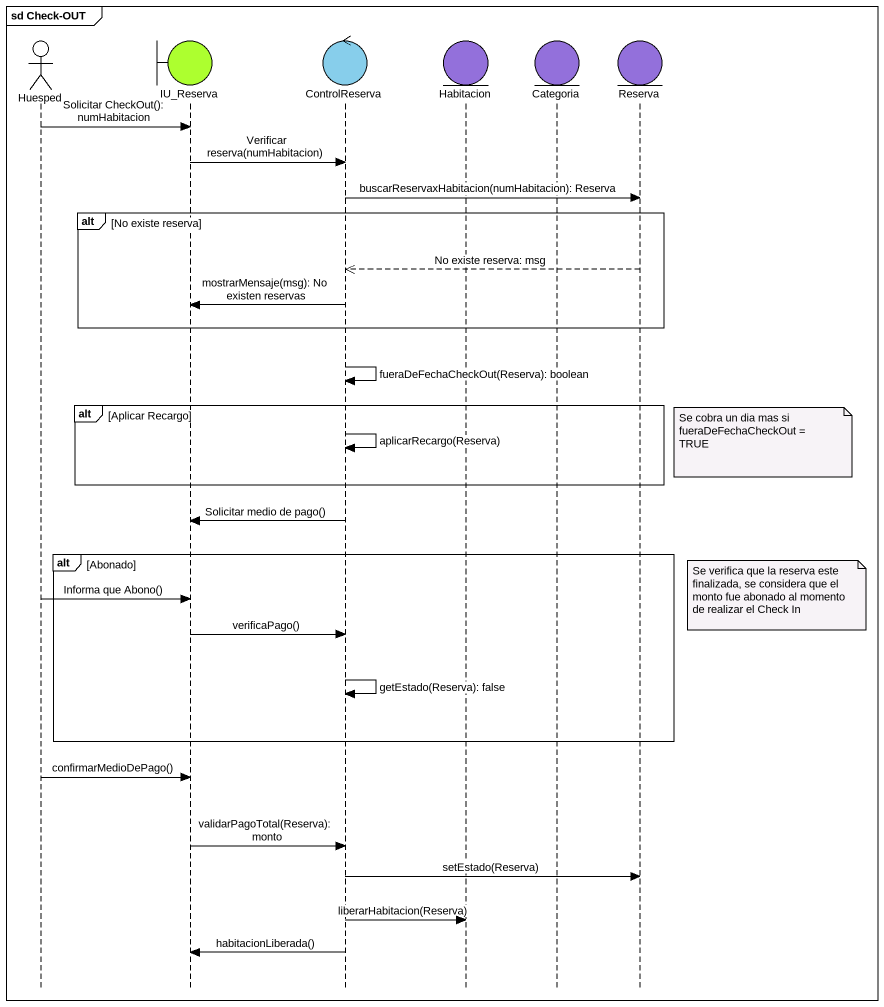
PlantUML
@startuml
mainframe sd Check-OUT
hide footbox
actor Huesped
boundary IU_Reserva #ADFF2F
control ControlReserva #87CEEB
entity Habitacion #9370DB
entity Categoria #9370DB
entity Reserva #9370DB

Huesped -> IU_Reserva : Solicitar CheckOut(): numHabitacion
IU_Reserva -> ControlReserva : Verificar reserva(numHabitacion)
ControlReserva -> Reserva : buscarReservaxHabitacion(numHabitacion): Reserva
alt No existe reserva
  Reserva -->> ControlReserva : No existe reserva: msg
  ControlReserva -> IU_Reserva : mostrarMensaje(msg): No existen reservas
end
ControlReserva -> ControlReserva : fueraDeFechaCheckOut(Reserva): boolean
alt Aplicar Recargo
  ControlReserva -> ControlReserva : aplicarRecargo(Reserva)
  note right of Reserva
    Se cobra un dia mas si
    fueraDeFechaCheckOut = TRUE
  end note
end
ControlReserva -> IU_Reserva : Solicitar medio de pago()
alt Abonado
  note right of Reserva : Se verifica que la reserva este finalizada, se considera que el monto fue abonado al momento de realizar el Check In
  Huesped -> IU_Reserva : Informa que Abono()
  IU_Reserva -> ControlReserva : verificaPago()
  ControlReserva -> ControlReserva : getEstado(Reserva): false
end
Huesped -> IU_Reserva : confirmarMedioDePago()
IU_Reserva -> ControlReserva : validarPagoTotal(Reserva): monto
ControlReserva -> Reserva : setEstado(Reserva)
ControlReserva -> Habitacion : liberarHabitacion(Reserva)
ControlReserva -> IU_Reserva : habitacionLiberada()
@enduml
